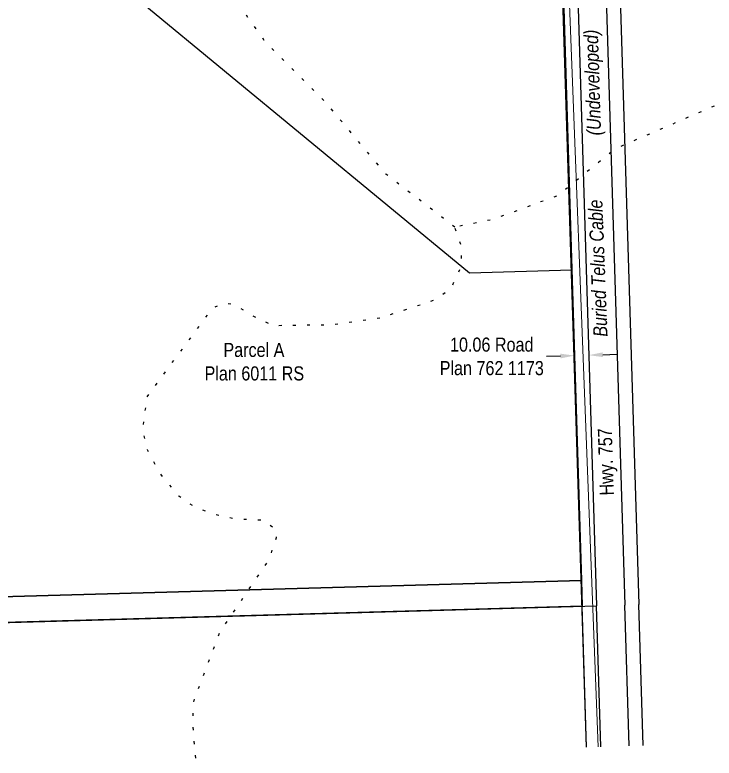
# Model space of a CAD drawing. Extents: x 637295 to 638874, y 5971243 to 5973352.
# Drawn here: x 637998 to 638495, y 5971580 to 5972107 of the extents above; entities that cross this region are included whole.
import ezdxf
from ezdxf.enums import TextEntityAlignment as Align

# ---------------------------------------------------------------- set-up
doc = ezdxf.new("R2010")
doc.units = 0
doc.header["$LTSCALE"] = 5
doc.header["$PDMODE"] = 3
doc.header["$PDSIZE"] = 0.5
doc.linetypes.add('foc-WHEELTRACKS', pattern=[2, 0.4, -1.6])
doc.layers.get('Defpoints').update_dxf_attribs({"color": 9})
for name, color, linetype in [('AS-POWER-OH-ATCO PIPELINES', 241, 'foc-OHPOWER'), ('L-SEC', 7, 'Continuous'), ('L-TITLEDB', 4, 'Continuous'), ('L-TITLEDB-T', 4, 'Continuous'), ('T-WATER-P3', 160, 'foc-WHEELTRACKS')]:
    doc.layers.add(name, color=color, linetype=linetype)
doc.layers.add('AS-TELUS-ATCO PIPELINES', color=7, linetype='foc-TEL', lineweight=9, true_color=0xff9c38)
doc.layers.add('T-TEXT', color=48, linetype='Continuous', lineweight=18)
doc.styles.add('80CG', font='ARIALN.TTF', dxfattribs={"height": 10})
doc.styles.add('80L', font='ARIALN.TTF', dxfattribs={"height": 10})
doc.styles.add('80LS', font='ARIALNI.TTF', dxfattribs={"height": 10})
doc.styles.add('foc-LtypeFont', font='ARIALN.TTF', dxfattribs={"height": 7.35})
doc.linetypes.add('foc-OHPOWER', pattern='A,10,-1,["O/P",foc-LtypeFont,S=0.2,R=0,X=-0.5,Y=-0.75],-3.25', length=14.25)
doc.linetypes.add('foc-TEL', pattern='A,2,-1,["T",foc-LtypeFont,S=0.2,R=0,X=-0.425,Y=-0.75],-1.24,8', length=12.24)
doc.dimstyles.new('Compass 5 000', dxfattribs={"dimscale": 5, "dimtxt": 9, "dimasz": 2, "dimexe": 0.2, "dimexo": 0.0625, "dimgap": 0.5, "dimtad": 0, "dimtih": 1, "dimtoh": 1, "dimzin": 0, "dimdsep": 46, "dimtxsty": '80CG', "dimcen": 0.1, "dimse1": 1, "dimse2": 1, "dimclrd": 256, "dimclrt": 256, "dimaunit": 1, "dimadec": 4, "dimazin": 0, "dimtfac": 0.06, "dimtofl": 0, "dimtmove": 0, "dimatfit": 1, "dimfxl": 0.2, "dimtolj": 1, "dimtzin": 0, "dimlwd": -1, "dimarcsym": 0})

# ---------------------------------------------------------------- blocks, each defined once
blk = doc.blocks.new('*D517')
at = {"layer": 'Defpoints', "color": 0, "transparency": 16777216}
for p in [(638395.48, 5971865.41), (638396.92, 5971818.26), (638406.97, 5971818.57)]:
    blk.add_point(p, dxfattribs=at)
at = {"layer": 'L-TITLEDB-T', "transparency": 16777216}
for p, q in [((638385.49, 5971865.11), (638375.49, 5971864.8)), ((638415.53, 5971866.02), (638425.53, 5971866.33))]:
    blk.add_line(p, q, dxfattribs=at)
for points in [[(638385.44, 5971866.77), (638385.54, 5971863.44), (638395.48, 5971865.41)], [(638415.48, 5971867.69), (638415.58, 5971864.36), (638405.54, 5971865.72)]]:
    blk.add_solid(points, dxfattribs=at)
at = {"layer": 'L-TITLEDB-T', "transparency": 16777216, "insert": (638336.76, 5971864.8), "char_height": 10, "attachment_point": 5, "style": '80CG'}
blk.add_mtext('\\A1;10.06 Road \\PPlan 762 1173', dxfattribs=at)

msp = doc.modelspace()

# ---------------------------------------------------------------- linework, layer by layer
at = {"layer": 'AS-POWER-OH-ATCO PIPELINES', "flags": 128}
msp.add_lwpolyline([(638403.977, 5971587.656), (638382.978, 5972252.637), (638381.888, 5972313.169), (638378.169, 5972403.489), (638376.908, 5972424.775), (638375.43, 5972448.815)], dxfattribs=at)
at = {"layer": 'AS-TELUS-ATCO PIPELINES', "flags": 128}
for points in [[(638412.183, 5971587.886), (638384.085, 5972316.961), (638383.691, 5972334.548), (638383.81, 5972351.255), (638382.46, 5972589.747)], [(638434.134, 5971588.503), (638431.066, 5971688.482), (638406.588, 5972490.496), (638405.388, 5972528.27), (638439.036, 5972529.298)]]:
    msp.add_lwpolyline(points, dxfattribs=at)
at = {"layer": 'L-SEC'}
for p, q in [((638386.487, 5972489.846), (638410.964, 5971687.865)), ((638406.589, 5972490.459), (638431.066, 5971688.479)), ((637504.996, 5971662.33), (638410.964, 5971687.865)), ((638414.03, 5971587.938), (638410.964, 5971687.865)), ((638434.134, 5971588.503), (638431.066, 5971688.482))]:
    msp.add_line(p, q, dxfattribs=at)
at = {"layer": 'L-TITLEDB'}
for p, q in [((638376.435, 5972489.539), (638400.911, 5971687.558)), ((638416.642, 5972490.766), (638441.118, 5971688.786)), ((638403.977, 5971587.656), (638400.911, 5971687.557)), ((638444.187, 5971588.786), (638441.118, 5971688.791))]:
    msp.add_line(p, q, dxfattribs=at)
at = {"layer": 'L-TITLEDB', "flags": 128}
for points in [[(637591.407, 5972118.256), (637966.951, 5972216.123), (637973.242, 5972210.923), (637988.616, 5971694.3), (638400.36, 5971705.86), (638400.913, 5971687.582), (637604.928, 5971665.205)], [(637973.242, 5972210.923), (638321.011, 5971924.078), (638393.684, 5971926.296), (638400.36, 5971705.86), (637988.616, 5971694.3)]]:
    msp.add_lwpolyline(points, close=True, dxfattribs=at)
at = {"layer": 'T-WATER-P3', "flags": 128}
for points in [[(638310.524, 5971956.528), (638261.607, 5971994.217), (638219.592, 5972044.271), (638176.472, 5972087.55), (638102.165, 5972191.899), (638036.445, 5972249.824), (638008.349, 5972270.743)], [(638494.523, 5972042.357), (638424.429, 5972012.123), (638383.748, 5971978.908), (638337.524, 5971961.912), (638310.524, 5971956.528)], [(638126.784, 5971579.863), (638124.595, 5971605.254), (638125.553, 5971620.746), (638137.662, 5971652.734), (638140.691, 5971660.732), (638143.72, 5971668.733), (638143.972, 5971669.399), (638178.842, 5971720.703), (638184.092, 5971736.387), (638183.251, 5971742.333), (638174.584, 5971748.512), (638154.256, 5971749.501), (638137.542, 5971753.289), (638121.864, 5971760.333), (638114.771, 5971765.786), (638100.883, 5971782.554), (638092.569, 5971798.599), (638089.218, 5971812.468), (638092.252, 5971836.139), (638138.62, 5971898.991), (638146.855, 5971903.004), (638154.901, 5971901.52), (638166.235, 5971894.045), (638181.561, 5971886.813), (638222.68, 5971887.356), (638258.29, 5971892.266), (638295.459, 5971904.747), (638307.748, 5971912.825), (638315.369, 5971929.054), (638315.239, 5971943.024), (638310.524, 5971956.528)]]:
    msp.add_lwpolyline(points, dxfattribs=at)

# ---------------------------------------------------------------- texts
at = {"layer": 'AS-TELUS-ATCO PIPELINES', "insert": (638408.948, 5971878.253), "char_height": 9.9973, "attachment_point": 1, "rotation": 92.20705, "style": '80L'}
msp.add_mtext_dynamic_manual_height_columns('\\pi0.2989;{\\fArial Narrow|b0|i1|c0|p34;Buried Telus Cable}', width=97.2088, gutter_width=49.986, heights=[0], dxfattribs=at)
at = {"layer": 'L-TITLEDB-T', "insert": (638132.513, 5971874.433), "char_height": 9.9973, "attachment_point": 1, "style": '80L'}
msp.add_mtext_dynamic_manual_height_columns('\\pi13.87299;Parcel A\\P\\pi0.48984;Plan 6011 RS', width=70.17654, gutter_width=49.986, heights=[0], dxfattribs=at)
at = {"layer": 'L-TITLEDB-T', "insert": (638413.433, 5971765.52), "char_height": 9.9973, "attachment_point": 1, "rotation": 91.74812, "style": '80L'}
msp.add_mtext_dynamic_manual_height_columns('\\pi0.48984;Hwy. 757', width=47.2905, gutter_width=49.986, heights=[0], dxfattribs=at)
at = {"layer": 'T-TEXT', "style": '80LS'}
msp.add_text('(Undeveloped)', height=9.9973, rotation=91.74812, dxfattribs=at).set_placement((638408.216, 5972059.088), align=Align.MIDDLE_CENTER)

# ---------------------------------------------------------------- dimensions: what is measured, and where the dimension line sits
at = {"layer": 'L-TITLEDB-T', "color": 5}
dim = msp.add_linear_dim(base=(638395.483, 5971865.412), p1=(638406.975, 5971818.567), p2=(638396.922, 5971818.26), angle=181.74814, text='10.06 Road \\PPlan 762 1173', dimstyle='Compass 5 000', dxfattribs=at)
dim.commit()
dim.dimension.update_dxf_attribs({"geometry": '*D517', "text_midpoint": (638336.758, 5971864.802), "dimtype": 161})

doc.saveas('drawing.dxf')
